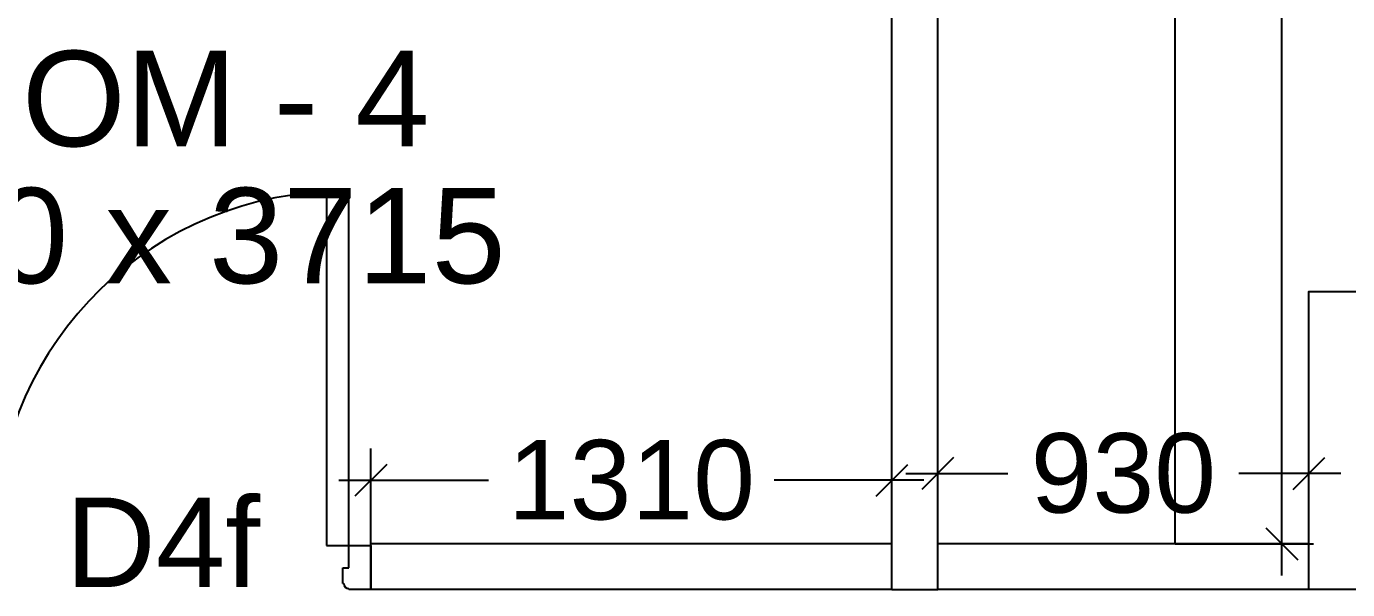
# Model space of a CAD drawing. Extents: x 6345096 to 6738923, y -6490958 to -6305885.
# Drawn here: x 6550704 to 6554024, y -6444409 to -6442992 of the extents above; entities that cross this region are included whole.
import ezdxf
from ezdxf.enums import TextEntityAlignment as Align

# ---------------------------------------------------------------- set-up
doc = ezdxf.new("R2010")
doc.units = 0
doc.header["$LTSCALE"] = 600
doc.header["$MEASUREMENT"] = 0
doc.header["$PDMODE"] = 35
doc.linetypes.add('HIDDEN', pattern=[0.375, 0.25, -0.125])
doc.layers.get('0').update_dxf_attribs({"linetype": 'CONTINUOUS'})
doc.layers.get('Defpoints').update_dxf_attribs({"linetype": 'CONTINUOUS'})
for name, color, linetype in [('8', 8, 'CONTINUOUS'), ('DOOR', 32, 'CONTINUOUS'), ('HS', 251, 'CONTINUOUS'), ('LA-column', 3, 'CONTINUOUS'), ('Room Dim', 1, 'CONTINUOUS'), ('Shleves', 7, 'CONTINUOUS'), ('TEXT', 6, 'CONTINUOUS'), ('Walls', 7, 'CONTINUOUS'), ('Working Dim', 5, 'CONTINUOUS')]:
    doc.layers.add(name, color=color, linetype=linetype)
doc.styles.add('ari', font='arial.ttf')
doc.styles.add('ARIAL', font='arial.ttf')
doc.dimstyles.new('int. dim', dxfattribs={"dimtxt": 200, "dimasz": 80, "dimexe": 80, "dimexo": 0, "dimgap": 70, "dimtad": 0, "dimdec": 0, "dimzin": 12, "dimdsep": 46, "dimtxsty": 'ari', "dimblk": 'OBLIQUE', "dimcen": 2, "dimdle": 80, "dimclrd": 256, "dimclre": 256, "dimclrt": 6, "dimadec": 0, "dimazin": 0, "dimtfac": 1, "dimtdec": 0, "dimtix": 1, "dimtmove": 2, "dimatfit": 3, "dimfxl": 1, "dimtolj": 1, "dimtzin": 0, "dimlwd": -1, "dimlwe": -1, "dimarcsym": 0})

# ---------------------------------------------------------------- blocks, each defined once
blk = doc.blocks.new('_Oblique')
at = {"color": 0, "linetype": 'ByBlock', "lineweight": -2}
blk.add_line((-0.5, -0.5), (0.5, 0.5), dxfattribs=at)
blk = doc.blocks.new('*D891')
at = {"layer": 'Defpoints', "color": 0, "transparency": 16777216}
for p in [(6552879.4, -6444133.9), (6551569.4, -6444293.8, 0.7), (6552879.4, -6444293.8, 0.7)]:
    blk.add_point(p, dxfattribs=at)
at = {"layer": 'Working Dim', "transparency": 16777216}
for p, q in [((6551569.4, -6444293.8), (6551569.4, -6444053.9)), ((6552879.4, -6444293.8), (6552879.4, -6444053.9)), ((6551489.4, -6444133.9), (6551865.6, -6444133.9)), ((6552959.4, -6444133.9), (6552583.3, -6444133.9))]:
    blk.add_line(p, q, dxfattribs=at)
at = {"layer": 'Working Dim', "transparency": 16777216, "xscale": 80, "yscale": 80, "zscale": 80, "rotation": 180}
blk.add_blockref('_Oblique', (6551569.4, -6444133.9), dxfattribs=at)
at = {"layer": 'Working Dim', "transparency": 16777216, "xscale": 80, "yscale": 80, "zscale": 80}
blk.add_blockref('_Oblique', (6552879.4, -6444133.9), dxfattribs=at)
at = {"layer": 'Working Dim', "color": 6, "transparency": 16777216, "insert": (6552224.4, -6444133.9), "char_height": 200, "attachment_point": 5, "style": 'ari'}
blk.add_mtext('\\A1;1310', dxfattribs=at)
blk = doc.blocks.new('*D896')
at = {"layer": 'Defpoints', "color": 0, "transparency": 16777216}
for p in [(6553927.4, -6444116.8), (6552994.4, -6444293.8, 0.7), (6553927.4, -6444293.8, 0.7)]:
    blk.add_point(p, dxfattribs=at)
at = {"layer": 'Working Dim', "transparency": 16777216}
for p, q in [((6552994.4, -6444293.8), (6552994.4, -6444036.8)), ((6553927.4, -6444293.8), (6553927.4, -6444036.8)), ((6552914.4, -6444116.8), (6553170.3, -6444116.8)), ((6554007.4, -6444116.8), (6553751.5, -6444116.8))]:
    blk.add_line(p, q, dxfattribs=at)
at = {"layer": 'Working Dim', "transparency": 16777216, "xscale": 80, "yscale": 80, "zscale": 80, "rotation": 180}
blk.add_blockref('_Oblique', (6552994.4, -6444116.8), dxfattribs=at)
at = {"layer": 'Working Dim', "transparency": 16777216, "xscale": 80, "yscale": 80, "zscale": 80}
blk.add_blockref('_Oblique', (6553927.4, -6444116.8), dxfattribs=at)
at = {"layer": 'Working Dim', "color": 6, "transparency": 16777216, "insert": (6553460.9, -6444116.8), "char_height": 200, "attachment_point": 5, "style": 'ari'}
blk.add_mtext('\\A1;930', dxfattribs=at)
blk = doc.blocks.new('*D899')
at = {"layer": 'Defpoints', "color": 0, "transparency": 16777216}
for p in [(6553591.4, -6440578.8, 0.7), (6553859.1, -6440578.8), (6553591.4, -6444293.8, 0.7)]:
    blk.add_point(p, dxfattribs=at)
at = {"layer": 'Working Dim', "transparency": 16777216}
for p, q in [((6553859.1, -6440498.8), (6553859.1, -6442067)), ((6553591.4, -6440578.8), (6553939.1, -6440578.8)), ((6553859.1, -6444373.8), (6553859.1, -6442805.6)), ((6553591.4, -6444293.8), (6553939.1, -6444293.8))]:
    blk.add_line(p, q, dxfattribs=at)
at = {"layer": 'Working Dim', "transparency": 16777216, "xscale": 80, "yscale": 80, "zscale": 80}
for p, rotation in [((6553859.1, -6440578.8), 90), ((6553859.1, -6444293.8), 270)]:
    blk.add_blockref('_Oblique', p, dxfattribs=dict(at, rotation=rotation))
at = {"layer": 'Working Dim', "color": 6, "transparency": 16777216, "insert": (6553859.1, -6442436.3), "char_height": 200, "attachment_point": 5, "rotation": 90, "style": 'ari'}
blk.add_mtext('\\A1;3715', dxfattribs=at)
blk = doc.blocks.new('1000')
at = {"layer": 'DOOR'}
for p, q in [((0, -100), (0, 0)), ((0, 0), (49.7, 0)), ((49.7, 0), (49.7, -2.2)), ((63.2, -13.5), (61, -13.5)), ((63.2, -13.5), (63.2, -49.5)), ((836.8, -13.5), (836.8, -49.5)), ((836.8, -13.5), (839, -13.5)), ((850.3, 0), (850.3, -2.2)), ((900, 0), (850.3, 0)), ((900, -100), (900, 0)), ((63.2, -49.5), (49.7, -49.5)), ((49.7, -49.5), (49.7, -100)), ((836.8, -49.5), (850.3, -49.5)), ((850.3, -49.5), (850.3, -100)), ((49.7, -100), (0, -100)), ((49.7, -100), (49.7, -900.6)), ((100.2, -100), (49.7, -100)), ((100.2, -900.6), (100.2, -100)), ((850.3, -100), (900, -100)), ((49.7, -900.6), (100.2, -900.6))]:
    blk.add_line(p, q, dxfattribs=at)
for centre, major_axis, start_param, end_param in [((49.7, -13.5), (-7.95, 7.95), 3.926991, 5.497787), ((850.3, -13.5), (7.95, 7.95), 0.785398, 2.356194)]:
    blk.add_ellipse(centre, major_axis=major_axis, ratio=1, start_param=start_param, end_param=end_param, dxfattribs=at)
at = {"layer": 'DOOR', "color": 145}
blk.add_ellipse((64.3, -115.3), major_axis=(-519.7, 589.8), ratio=1, start_param=2.464943, end_param=4.009476, dxfattribs=at)
blk = doc.blocks.new('A$C2CD672AE')
at = {"layer": 'Walls', "color": 8, "linetype": 'HIDDEN'}
for p, q in [((22560.1, 12015.1), (22560.1, 15845.1)), ((22675.1, 12015.1), (22675.1, 15845.1)), ((22560.1, 12130.1, 0.7), (21250.1, 12130.1, 0.7)), ((21250.1, 12015.1, 0.7), (21250.1, 12130.1, 0.7)), ((23608.1, 12130.1, 0.7), (22675.1, 12130.1, 0.7)), ((22560.1, 12015.1, 0.7), (21250.1, 12015.1, 0.7)), ((22560.1, 12015.1), (22675.1, 12015.1)), ((23608.1, 12015.1, 0.7), (22675.1, 12015.1, 0.7))]:
    blk.add_line(p, q, dxfattribs=at)

msp = doc.modelspace()

# ---------------------------------------------------------------- linework, layer by layer
at = {"layer": 'LA-column', "color": 2, "elevation": 2.092}
msp.add_lwpolyline([(6554677.527, -6443658.84), (6554677.527, -6444408.84), (6553927.527, -6444408.84), (6553927.527, -6443658.84)], close=True, dxfattribs=at)
at = {"layer": 'Shleves'}
msp.add_line((6553591.437, -6444293.797, -4.45), (6553591.437, -6441378.731, -4.45), dxfattribs=at)
at = {"layer": 'Walls', "linetype": 'Continuous'}
for p, q in [((6552879.437, -6444408.798), (6552879.437, -6440578.799)), ((6552994.437, -6444408.798), (6552994.437, -6440578.799)), ((6552879.437, -6444293.798, 0.681), (6551569.437, -6444293.798, 0.681)), ((6551569.437, -6444408.798, 0.681), (6551569.437, -6444293.798, 0.681)), ((6553927.437, -6444293.795, 0.681), (6552994.437, -6444293.802, 0.681)), ((6552879.437, -6444408.798, 0.681), (6551569.437, -6444408.798, 0.681)), ((6552879.437, -6444408.798), (6552994.437, -6444408.798)), ((6553927.437, -6444408.786, 0.681), (6552994.437, -6444408.786, 0.681))]:
    msp.add_line(p, q, dxfattribs=at)

# ---------------------------------------------------------------- block references
at = {"layer": 'DOOR', "linetype": 'Continuous', "xscale": 1.111111108213692, "yscale": 1.111111108213692, "zscale": 1.111111108213692, "rotation": 180.0000130627368}
msp.add_blockref('1000', (6551569.437, -6444408.798, 0.681), dxfattribs=at)
at = {"layer": 'HS'}
msp.add_blockref('A$C2CD672AE', (6530319.294, -6456423.902, 8.17), dxfattribs=at)

# ---------------------------------------------------------------- texts
at = {"layer": '8', "color": 6, "style": 'ari'}
msp.add_text('D4f', height=225, dxfattribs=at).set_placement((6551046.657, -6444402.26, 2.002), align=Align.CENTER)
at = {"layer": 'Room Dim', "style": 'ARIAL'}
msp.add_text('4730 x 3715', height=240, dxfattribs=at).set_placement((6550985.876, -6443638.502, 0.681), align=Align.CENTER)
at = {"layer": 'TEXT', "color": 7, "style": 'ARIAL'}
msp.add_text('ROOM - 4', height=240, dxfattribs=at).set_placement((6550953.461, -6443293.823, 0.681), align=Align.CENTER)

# ---------------------------------------------------------------- dimensions: what is measured, and where the dimension line sits
at = {"layer": 'Working Dim', "color": 6}
dim = msp.add_linear_dim(base=(6553859.071, -6440578.798), p1=(6553591.437, -6444293.797, 0.681), p2=(6553591.437, -6440578.798, 0.681), angle=90, dimstyle='int. dim', override={"dimtxt": 200, "dimarcsym": 1}, dxfattribs=at)
dim.commit()
dim.dimension.update_dxf_attribs({"geometry": '*D899', "text_midpoint": (6553859.071, -6442436.297)})
dim = msp.add_linear_dim(base=(6553927.437, -6444116.765), p1=(6552994.437, -6444293.802, 0.681), p2=(6553927.437, -6444293.795, 0.681), text='930', dimstyle='int. dim', override={"dimtxt": 200, "dimarcsym": 1}, dxfattribs=at)
dim.commit()
dim.dimension.update_dxf_attribs({"geometry": '*D896', "text_midpoint": (6553460.937, -6444116.765)})
dim = msp.add_linear_dim(base=(6552879.437, -6444133.938), p1=(6551569.437, -6444293.798, 0.681), p2=(6552879.437, -6444293.798, 0.681), dimstyle='int. dim', override={"dimtxt": 200, "dimarcsym": 1}, dxfattribs=at)
dim.commit()
dim.dimension.update_dxf_attribs({"geometry": '*D891', "text_midpoint": (6552224.437, -6444133.938)})

doc.saveas('drawing.dxf')
